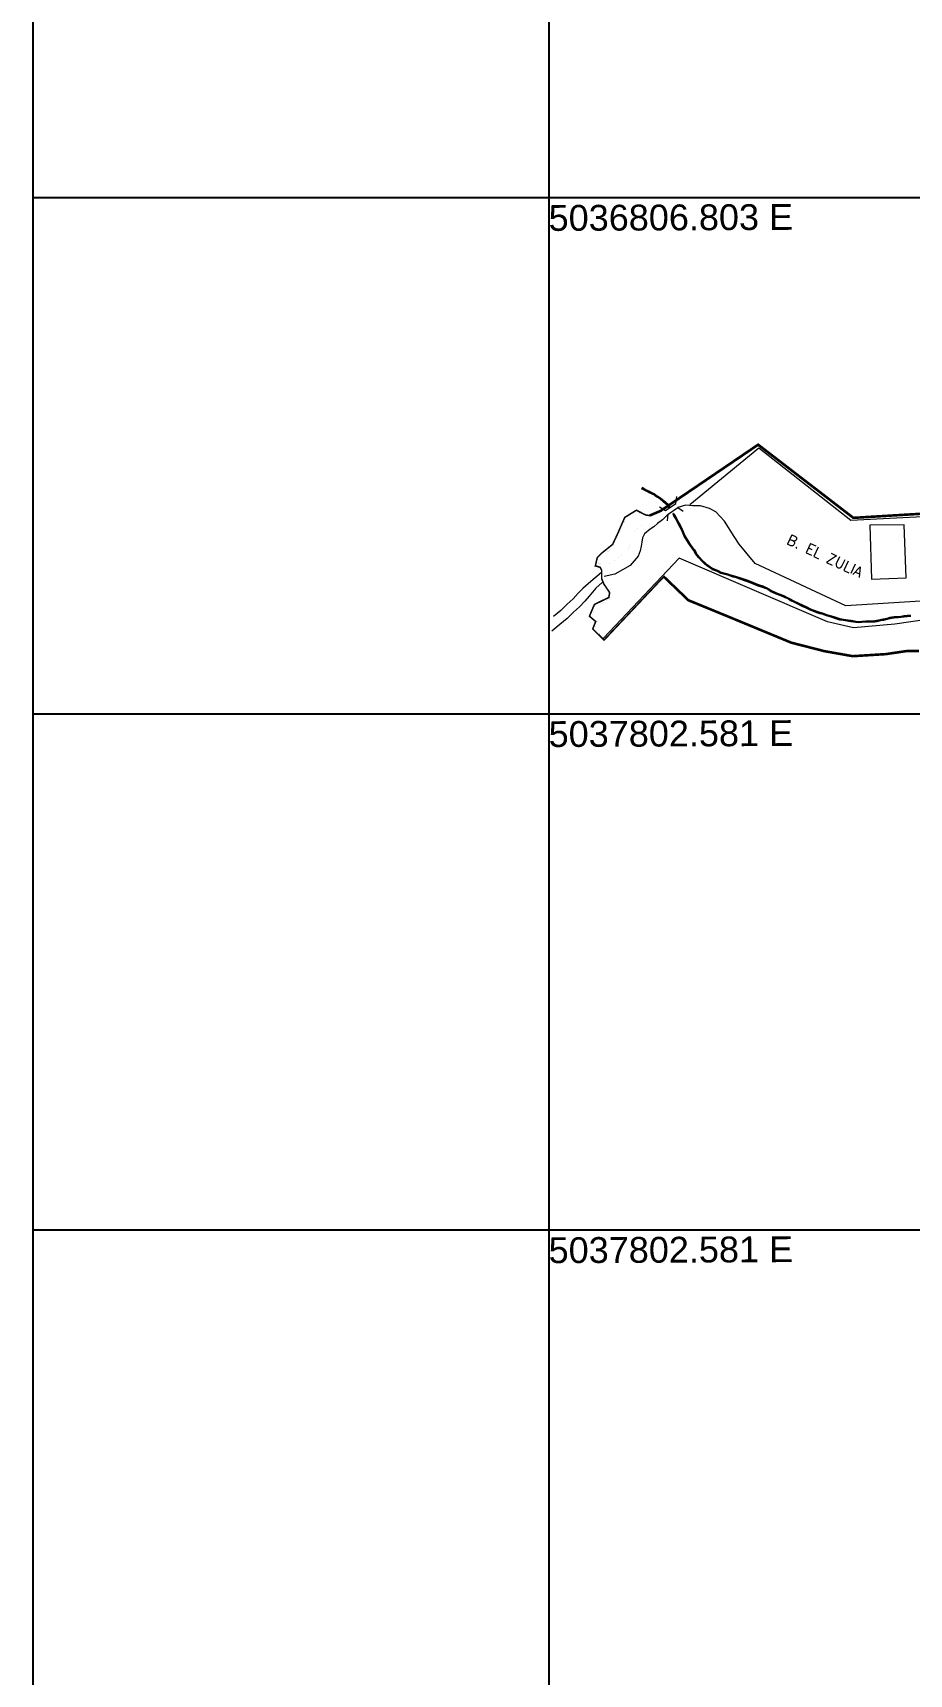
# Model space of a CAD drawing. Header units: millimetres. Extents: x 1479 to 6479, y -838 to 6662.
# Drawn here: x 1479 to 2329, y 1732 to 3322 of the extents above; entities that cross this region are included whole.
import ezdxf

# ---------------------------------------------------------------- set-up
doc = ezdxf.new("R2010")
doc.units = ezdxf.units.MM
doc.linetypes.add('ACAD_ISO05W100', pattern=[34, 24, -3, 0.5, -3, 0.5, -3])
for name, color, linetype in [('COORDENADAS', 254, 'Continuous'), ('OUEBRADAS', 4, 'ACAD_ISO05W100'), ('Rejilla', 9, 'Continuous'), ('RIO-PAMPLONITA', 5, 'ACAD_ISO05W100'), ('TEXTOBARRIOS', 7, 'Continuous')]:
    doc.layers.add(name, color=color, linetype=linetype)
doc.layers.add('MANZANAS', color=254, linetype='Continuous', lineweight=5)
doc.layers.add('Residencial', color=6, linetype='Continuous', lineweight=20)
doc.styles.add('80', font='romans.shx', dxfattribs={"height": 7.04})
doc.styles.add('style2', font='arial.ttf')

msp = doc.modelspace()

# ---------------------------------------------------------------- linework, layer by layer
at = {"layer": 'MANZANAS'}
for points in [[(2714.4, 2924.1), (2442.6, 2858.2), (2271.9, 2849.5), (2182.8, 2919.5), (2115.9, 2864.6)], [(2086.5, 2862.6), (2092.4, 2859.2), (2102.5, 2865.9), (2103.3, 2872.7)], [(2094.3, 2849.1), (2095.1, 2855.7), (2104.4, 2862.1), (2109.7, 2858.6)], [(2163.9, 2826.5), (2159.1, 2834), (2149.5, 2848.9), (2141.1, 2857.8), (2135, 2861.2), (2126.2, 2863.6), (2118.5, 2863.5), (2111.7, 2864.3), (2104.4, 2862.1)], [(2163.9, 2826.5), (2159.1, 2834), (2149.5, 2848.9), (2141.1, 2857.8), (2135, 2861.2), (2126.2, 2863.6), (2118.5, 2863.5), (2111.7, 2864.3), (2104.4, 2862.1)], [(2095.1, 2855.7), (2089.5, 2850.1), (2084.6, 2846.5), (2081.2, 2843.4), (2077.7, 2841), (2072.1, 2836.6), (2070.2, 2832.5), (2069.5, 2828.5), (2068.9, 2824.5), (2068, 2820.2), (2065.9, 2814.9), (2058.3, 2806), (2043.2, 2797.4), (2032.9, 2795.3)], [(2095.1, 2855.7), (2089.5, 2850.1), (2084.6, 2846.5), (2081.2, 2843.4), (2077.7, 2841), (2072.1, 2836.6), (2070.2, 2832.5), (2069.5, 2828.5), (2068.9, 2824.5), (2068, 2820.2), (2065.9, 2814.9), (2058.3, 2806), (2043.2, 2797.4), (2032.9, 2795.3)], [(2323.8, 2845.3), (2290.5, 2845), (2292, 2792.5), (2325.8, 2794), (2323.8, 2845.3)], [(2412, 2775.9), (2267.3, 2766.8), (2179.2, 2807.9), (2163.9, 2826.5), (2163.9, 2826.5)], [(2412, 2775.9), (2267.3, 2766.8), (2179.2, 2807.9), (2163.9, 2826.5), (2163.9, 2826.5)], [(2030.5, 2799), (2019.9, 2790.3), (2012.4, 2783.7), (2007.9, 2779.1), (2003, 2773.5), (1997.2, 2768.3), (1991, 2762.2), (1983.9, 2756.5)], [(2407.9, 2762.6), (2314.8, 2749.1), (2274.5, 2745.5), (2249.5, 2751.4), (2105.8, 2813), (2032.3, 2735.4)], [(2407.9, 2762.6), (2314.8, 2749.1), (2274.5, 2745.5), (2249.5, 2751.4), (2105.8, 2813), (2032.3, 2735.4)], [(2030.9, 2789.4), (2025, 2784), (2018.5, 2776), (2014.1, 2771.3), (2009.2, 2765.7), (2003.4, 2760.5), (1997.2, 2754.4), (1990, 2748.8), (1982.4, 2742.2)]]:
    msp.add_lwpolyline(points, dxfattribs=at)
msp.add_lwpolyline([(2070.9, 2846.6, 14.8, 14.8, 0), (2070.9, 2846.6, 0.015, 0.015, 0), (2063.2, 2840.3, 0.015, 0.015, 0), (2063.2, 2840.3, 0.015, 0.015, 0), (2063.2, 2840.3, 0.015, 0.015, 0), (2063.2, 2840.3, 0.015, 0.015, 0), (2059.1, 2835, 0.015, 0.015, 0), (2059.1, 2835, 0.015, 0.015, 0), (2058.3, 2826, 0.015, 0.015, 0), (2056.3, 2821, 0.015, 0.015, 0), (2052.1, 2817.6, 0.015, 0.015, 0), (2044.4, 2811.6, 0.015, 0.015, 0), (2040.6, 2809.6, 0.015, 0.015, 0), (2033.9, 2806, 0.015, 0.015, 0), (2027.2, 2808.2, 0.015, 0.015, 0), (2028.9, 2814.4, 0.015, 0.015, 0), (2039.2, 2821.3, 0.015, 0.015, 0), (2043.6, 2826.9, 0.015, 0.015, 0), (2049.6, 2840.2, 0.015, 0.015, 0), (2049.6, 2840.2, 0.015, 0.015, 0), (2054.2, 2851.8, 0.015, 0.015, 0), (2063.5, 2857.4, 0.015, 0.015, 0), (2071, 2854.1, 0.015, 0.015, 0), (2073.1, 2849.9, 0.015, 0.015, 0), (2070.9, 2846.6, 0.015, 0.015, 0)], format="xyseb", dxfattribs=at)
msp.add_lwpolyline([(2070.9, 2846.6, 14.8, 14.8, 0), (2070.9, 2846.6, 0.015, 0.015, 0), (2063.2, 2840.3, 0.015, 0.015, 0), (2063.2, 2840.3, 0.015, 0.015, 0), (2063.2, 2840.3, 0.015, 0.015, 0), (2063.2, 2840.3, 0.015, 0.015, 0), (2059.1, 2835, 0.015, 0.015, 0), (2059.1, 2835, 0.015, 0.015, 0), (2058.3, 2826, 0.015, 0.015, 0), (2056.3, 2821, 0.015, 0.015, 0), (2052.1, 2817.6, 0.015, 0.015, 0), (2044.4, 2811.6, 0.015, 0.015, 0), (2040.6, 2809.6, 0.015, 0.015, 0), (2033.9, 2806, 0.015, 0.015, 0), (2027.2, 2808.2, 0.015, 0.015, 0), (2028.9, 2814.4, 0.015, 0.015, 0), (2039.2, 2821.3, 0.015, 0.015, 0), (2043.6, 2826.9, 0.015, 0.015, 0), (2049.6, 2840.2, 0.015, 0.015, 0), (2049.6, 2840.2, 0.015, 0.015, 0), (2054.2, 2851.8, 0.015, 0.015, 0), (2063.5, 2857.4, 0.015, 0.015, 0), (2071, 2854.1, 0.015, 0.015, 0), (2073.1, 2849.9, 0.015, 0.015, 0), (2070.9, 2846.6, 0.015, 0.015, 0)], format="xyseb", dxfattribs=at)
at = {"layer": 'MANZANAS', "const_width": 0.01}
msp.add_lwpolyline([(2032.3, 2735.4), (2023.3, 2744.6), (2027.1, 2751), (2020.9, 2757.3), (2024.7, 2767.1), (2030, 2769.6), (2038, 2772.5), (2040.5, 2779.6), (2035.2, 2787.9), (2032.9, 2795.3)], dxfattribs=at)
msp.add_lwpolyline([(2032.3, 2735.4), (2023.3, 2744.6), (2027.1, 2751), (2020.9, 2757.3), (2024.7, 2767.1), (2030, 2769.6), (2038, 2772.5), (2040.5, 2779.6), (2035.2, 2787.9), (2032.9, 2795.3)], dxfattribs=at)
at = {"layer": 'OUEBRADAS'}
for points in [[(2069.4, 2881.3), (2073.2, 2879.2), (2074.6, 2878.6), (2077, 2877.5), (2079.1, 2876.3), (2081, 2875.3), (2082.6, 2874), (2084.8, 2872.8), (2086.2, 2871.8), (2087.5, 2870.7), (2090.5, 2868.4), (2094.6, 2864.8), (2096.5, 2861.9)], [(2099.5, 2856.2), (2100.6, 2854.2), (2100.6, 2854.2), (2102.4, 2851.3), (2103.9, 2847.9), (2105.5, 2845.2), (2107.9, 2840.6), (2110.4, 2834.5), (2114.6, 2827.8), (2118, 2823.4), (2119.6, 2820.9), (2121.3, 2818), (2122.8, 2815.9), (2124.7, 2813.6), (2127.4, 2810.7), (2130.1, 2807.9), (2132.1, 2806.1), (2134.5, 2804.5), (2136.5, 2803.2), (2137.8, 2802.4), (2139.9, 2801.5), (2142.6, 2800.6), (2143.2, 2800.3), (2146.2, 2798.6), (2148.8, 2798), (2151.3, 2797.3), (2152.7, 2797.1), (2154.4, 2796.5), (2157.9, 2795.2), (2161.2, 2794.4), (2163.4, 2793.7), (2172, 2790.7), (2177.6, 2788.5), (2182.4, 2786.6), (2186.6, 2785.3), (2189.9, 2783.8), (2193.8, 2781.4), (2199.8, 2778.7), (2204.2, 2777), (2207.7, 2775.6), (2209.9, 2774.5), (2213, 2772.7), (2216.7, 2771), (2220.6, 2769), (2224.9, 2766.8), (2228.7, 2765.3), (2232.8, 2763.1), (2239.1, 2760.7), (2242, 2759.8), (2244.4, 2759.2), (2248.5, 2757.7), (2253.1, 2756.3), (2256.4, 2755.3), (2261.4, 2753.6), (2264.7, 2753.1), (2272.1, 2752), (2276.9, 2751.2), (2279.9, 2750.9), (2282.7, 2751.2), (2286.5, 2751.5), (2290.7, 2751.5), (2295.3, 2751.7), (2297.3, 2752), (2300.8, 2752.8), (2303.6, 2753.2), (2307.4, 2754.2), (2310.1, 2754.9), (2311.9, 2755.3), (2314.2, 2755.5), (2317.9, 2755.7), (2320.9, 2756), (2322.5, 2756.3), (2323.8, 2756.6), (2326.6, 2756.9), (2328.3, 2757), (2330.1, 2757.1)], [(2100, 2856.5), (2101, 2854.5), (2102.8, 2851.5), (2104.4, 2848.1), (2106, 2845.5), (2108.3, 2840.8), (2110.8, 2834.7), (2115, 2828.1), (2118.4, 2823.7), (2120.1, 2821.1), (2121.7, 2818.2), (2123.2, 2816.2), (2125.1, 2813.9), (2127.8, 2811.1), (2130.4, 2808.3), (2132.4, 2806.5), (2134.8, 2804.9), (2136.8, 2803.6), (2138.1, 2802.9), (2140.1, 2801.9), (2142.8, 2801), (2143.4, 2800.8), (2146.4, 2799.1), (2151.4, 2797.8), (2152.8, 2797.5), (2154.5, 2796.9), (2158.1, 2795.7), (2161.4, 2794.9), (2163.6, 2794.2), (2172.2, 2791.2), (2177.8, 2789), (2182.6, 2787.1), (2186.8, 2785.7), (2190.1, 2784.2), (2194, 2781.9), (2200, 2779.1), (2204.4, 2777.5), (2207.9, 2776.1), (2210.1, 2774.9), (2213.2, 2773.1), (2216.9, 2771.4), (2220.9, 2769.4), (2225.2, 2767.3), (2228.9, 2765.7), (2233, 2763.5), (2239.2, 2761.2), (2242.1, 2760.3), (2244.5, 2759.7), (2248.6, 2758.2), (2253.3, 2756.7), (2256.5, 2755.8), (2261.5, 2754.1), (2264.7, 2753.6), (2272.2, 2752.5), (2277, 2751.7), (2279.9, 2751.4), (2282.7, 2751.7), (2286.5, 2752), (2290.7, 2752), (2295.2, 2752.2), (2297.2, 2752.5), (2300.7, 2753.3), (2303.5, 2753.7), (2307.3, 2754.6), (2309.9, 2755.4), (2311.8, 2755.8), (2314.1, 2756), (2317.9, 2756.2), (2320.8, 2756.5), (2322.4, 2756.8), (2323.7, 2757.1), (2326.6, 2757.4), (2328.3, 2757.5), (2330, 2757.6)]]:
    msp.add_lwpolyline(points, dxfattribs=at)
at = {"layer": 'Rejilla'}
for p, q in [((1479.2, 6662.2), (1479.2, -337.8)), ((1479.2, 6662.2), (1479.2, -337.8)), ((1479.2, 6662.2), (1479.2, -837.8)), ((1479.2, 6662.2), (1479.2, -837.8)), ((1979.2, 6662.2), (1979.2, -337.8)), ((1979.2, 6662.2), (1979.2, -837.8)), ((1479.2, 3162.2), (5979.2, 3162.2)), ((1479.2, 3162.2), (6479.2, 3162.2)), ((1479.2, 2662.2), (5979.2, 2662.2)), ((1479.2, 2662.2), (6479.2, 2662.2)), ((1479.2, 2162.2), (5979.2, 2162.2)), ((1479.2, 2162.2), (6479.2, 2162.2))]:
    msp.add_line(p, q, dxfattribs=at)
at = {"layer": 'Residencial'}
msp.add_lwpolyline([(2443.6, 2862.2, 2.5, 2.5, 0), (2274.5, 2852, 2.5, 2.5, 0), (2182.2, 2922.9, 2.5, 2.5, 0), (2087.6, 2858.7, 2.5, 2.5, 0), (2077, 2854.2, 1.5, 1.5, 0), (2072.9, 2854.9, 1.5, 1.5, 0), (2064.2, 2859.4, 1.5, 1.5, 0), (2052.9, 2852.4, 1.5, 1.5, 0), (2046.3, 2837.2, 1.5, 1.5, 0), (2041.2, 2826.3, 1.5, 1.5, 0), (2030.8, 2818, 1.5, 1.5, 0), (2026.3, 2813.5, 1.5, 1.5, 0), (2024.4, 2805.4, 1.5, 1.5, 0), (2029, 2804.2, 1.5, 1.5, 0), (2030.5, 2801.2, 1.5, 1.5, 0), (2030.5, 2793.2, 1.5, 1.5, 0), (2032.7, 2787.9, 1.5, 1.5, 0), (2038.3, 2779.6, 1.5, 1.5, 0), (2037.5, 2774.8, 1.5, 1.5, 0), (2031.5, 2772, 1.5, 1.5, 0), (2023.5, 2768.1, 1.5, 1.5, 0), (2018.7, 2756.7, 1.5, 1.5, 0), (2024.8, 2751.6, 1.5, 1.5, 0), (2021.9, 2744.4, 1.5, 1.5, 0), (2032.9, 2733.6, 1.5, 1.5, 0), (2090.8, 2795, 2.5, 2.5, 0), (2114.6, 2772.2, 2.5, 2.5, 0), (2158.7, 2754.1, 2.5, 2.5, 0), (2214.3, 2731.1, 2.5, 2.5, 0), (2246.3, 2722.9, 2.5, 2.5, 0), (2273.9, 2718, 2.5, 2.5, 0), (2305.9, 2720, 2.5, 2.5, 0), (2325.7, 2722.9, 2.5, 2.5, 0), (2338, 2723, 2.5, 2.5, 0)], format="xyseb", dxfattribs=at)
at = {"layer": 'RIO-PAMPLONITA'}
msp.add_lwpolyline([(2069.2, 2880.8), (2073, 2878.7), (2074.4, 2878.1), (2076.7, 2877), (2078.9, 2875.9), (2080.7, 2874.9), (2082.3, 2873.6), (2084.6, 2872.4), (2085.9, 2871.4), (2087.2, 2870.3), (2090.2, 2868), (2094.2, 2864.5), (2096.1, 2861.7)], dxfattribs=at)

# ---------------------------------------------------------------- texts
at = {"layer": 'COORDENADAS', "style": 'style2'}
for s, p in [('5036806.803 E', (1979.2, 3130)), ('5037802.581 E', (1979.2, 2630)), ('5037802.581 E', (1979.2, 2130))]:
    msp.add_text(s, height=25, rotation=0.2515, dxfattribs=at).set_placement(p)
at = {"layer": 'TEXTOBARRIOS', "style": '80'}
msp.add_text('B. EL ZULIA', height=10, rotation=335, dxfattribs=at).set_placement((2209, 2827.3))

doc.saveas('drawing.dxf')
